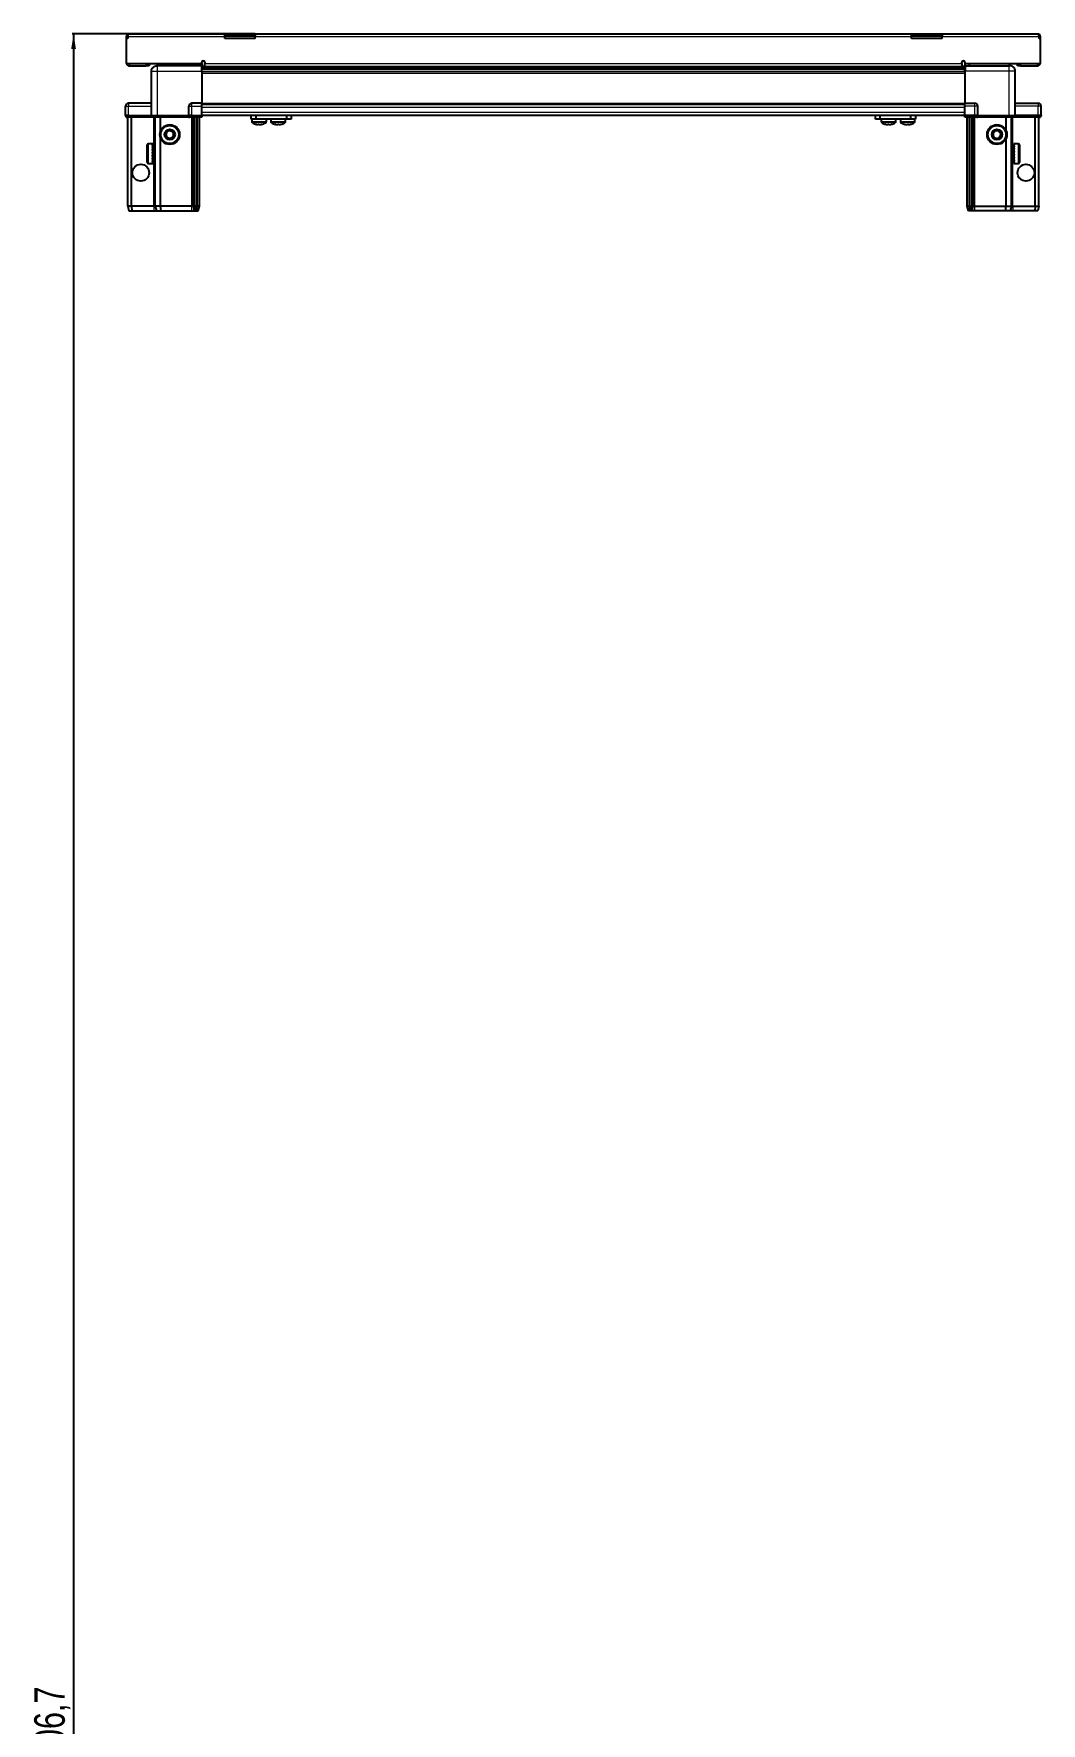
# Model space of a CAD drawing. Header units: millimetres. Extents: x 899 to 4713, y -1308 to 2022.
# Drawn here: x 963 to 1623, y -201 to 906 of the extents above; entities that cross this region are included whole.
import ezdxf

# ---------------------------------------------------------------- set-up
doc = ezdxf.new("R2010")
doc.units = ezdxf.units.MM
doc.layers.add('FORMAT', color=7, linetype='Continuous')
doc.styles.add('SLDTEXTSTYLE0', font='TXT', dxfattribs={"width": 0.75})
doc.dimstyles.new('SLDDIMSTYLE0', dxfattribs={"dimtxt": 20, "dimasz": 10, "dimexe": 0, "dimexo": 0.0625, "dimgap": 5, "dimtad": 2, "dimdec": 1, "dimrnd": 1e-09, "dimzin": 12, "dimdsep": 46, "dimtxsty": 'SLDTEXTSTYLE0', "dimsah": 1, "dimcen": 0.09, "dimadec": 0, "dimazin": 3, "dimtfac": 1, "dimtofl": 0, "dimtmove": 0, "dimatfit": 3, "dimfxl": 0, "dimfrac": 2, "dimtolj": 1, "dimtzin": 12, "dimarcsym": 0})

# ---------------------------------------------------------------- blocks, each defined once
blk = doc.blocks.new('_D_8')
at = {"layer": 'FORMAT'}
for p, q in [((1108.5, 905.8), (988.5, 905.8)), ((989.5, 905.8), (989.5, -1300.9)), ((1026.1, -1300.9), (988.5, -1300.9))]:
    blk.add_line(p, q, dxfattribs=at)
for points in [[(989.5, 905.8), (987.9, 895.8), (991, 895.8)], [(989.5, -1300.9), (991, -1290.9), (987.9, -1290.9)]]:
    blk.add_solid(points, dxfattribs=at)
at = {"layer": 'FORMAT', "insert": (963.7, -238.2), "char_height": 20, "attachment_point": 1, "rotation": 90, "style": 'SLDTEXTSTYLE0'}
blk.add_mtext('2206,7', dxfattribs=at)

msp = doc.modelspace()

# ---------------------------------------------------------------- linework, layer by layer
at = {"color": 7, "linetype": 'Continuous', "lineweight": 25}
for p, q in [((1024.97, 903.66), (1023.97, 903.66)), ((1023.97, 903.66), (1023.97, 902.76)), ((1023.97, 902.76), (1023.97, 886.26)), ((1024.97, 902.76), (1023.97, 902.76)), ((1024.97, 903.66), (1024.97, 902.76)), ((1025.57, 905.76), (1088.47, 905.76)), ((1088.47, 903.66), (1088.47, 905.76)), ((1088.47, 905.76), (1098.47, 905.76)), ((1098.47, 904.26), (1088.47, 904.26)), ((1088.47, 902.76), (1088.47, 903.66)), ((1108.47, 902.76), (1088.47, 902.76)), ((1098.47, 905.76), (1108.47, 905.76)), ((1108.47, 904.26), (1098.47, 904.26)), ((1108.47, 905.76), (1538.47, 905.76)), ((1108.47, 905.76), (1108.47, 903.66)), ((1108.47, 902.76), (1108.47, 903.66)), ((1538.47, 903.66), (1538.47, 905.76)), ((1538.47, 905.76), (1548.47, 905.76)), ((1548.47, 904.26), (1538.47, 904.26)), ((1538.47, 902.76), (1538.47, 903.66)), ((1558.47, 902.76), (1538.47, 902.76)), ((1548.47, 905.76), (1558.47, 905.76)), ((1558.47, 904.26), (1548.47, 904.26)), ((1558.47, 905.76), (1621.37, 905.76)), ((1558.47, 905.76), (1558.47, 903.66)), ((1558.47, 902.76), (1558.47, 903.66)), ((1621.97, 903.66), (1621.97, 902.76)), ((1621.97, 903.66), (1622.97, 903.66)), ((1622.97, 902.76), (1621.97, 902.76)), ((1622.97, 902.76), (1622.97, 903.66)), ((1622.97, 886.26), (1622.97, 902.76)), ((1023.97, 886.26), (1073.47, 886.26)), ((1038.97, 886.26), (1038.97, 884.76)), ((1044.22, 886.26), (1044.22, 884.76)), ((1070.72, 884.76), (1070.72, 886.26)), ((1073.47, 886.26), (1073.47, 887.11)), ((1073.47, 886.26), (1073.47, 884.76)), ((1075.47, 887.11), (1075.47, 886.36)), ((1075.47, 884.26), (1075.47, 886.36)), ((1571.47, 886.36), (1571.47, 887.11)), ((1571.47, 886.36), (1571.47, 884.26)), ((1573.47, 887.11), (1573.47, 886.26)), ((1573.47, 886.26), (1622.97, 886.26)), ((1573.47, 886.26), (1573.47, 884.76)), ((1576.22, 886.26), (1576.22, 884.76)), ((1602.72, 884.76), (1602.72, 886.26)), ((1607.97, 884.76), (1607.97, 886.26)), ((1026.07, 884.76), (1036.97, 884.76)), ((1038.97, 884.76), (1036.97, 884.76)), ((1040.47, 852.26), (1040.47, 881.26)), ((1073.47, 884.76), (1044.47, 884.76)), ((1073.47, 884.11), (1097.35, 884.11)), ((1573.47, 882.32), (1073.47, 882.32)), ((1573.47, 882.28), (1073.47, 882.28)), ((1073.47, 881.26), (1073.47, 860.26)), ((1075.47, 884.26), (1571.47, 884.26)), ((1091.97, 884.26), (1091.97, 884.11)), ((1092.13, 884.26), (1092.13, 884.11)), ((1092.34, 884.26), (1092.34, 884.11)), ((1092.89, 884.26), (1092.89, 884.11)), ((1093.3, 884.26), (1093.3, 884.11)), ((1094.19, 884.26), (1094.19, 884.11)), ((1094.78, 884.26), (1094.78, 884.11)), ((1095.92, 884.26), (1095.92, 884.11)), ((1096.61, 884.26), (1096.61, 884.11)), ((1097.35, 884.11), (1097.89, 884.11)), ((1097.89, 884.26), (1097.89, 884.11)), ((1097.89, 884.11), (1098.62, 884.11)), ((1097.89, 884.11), (1097.89, 884.11)), ((1098.08, 884.26), (1098.08, 884.11)), ((1098.58, 884.26), (1098.58, 884.11)), ((1098.62, 884.11), (1098.63, 884.11)), ((1098.63, 884.26), (1098.63, 884.11)), ((1098.63, 884.11), (1099.59, 884.11)), ((1099.59, 884.11), (1547.35, 884.11)), ((1099.92, 884.26), (1099.92, 884.11)), ((1099.93, 884.26), (1099.93, 884.11)), ((1100.63, 884.26), (1100.63, 884.11)), ((1101.8, 884.26), (1101.8, 884.11)), ((1102.42, 884.26), (1102.42, 884.11)), ((1103.37, 884.26), (1103.37, 884.11)), ((1103.82, 884.26), (1103.82, 884.11)), ((1104.45, 884.26), (1104.45, 884.11)), ((1104.7, 884.26), (1104.7, 884.11)), ((1104.94, 884.26), (1104.94, 884.11)), ((1104.97, 884.26), (1104.97, 884.11)), ((1541.97, 884.26), (1541.97, 884.11)), ((1542.08, 884.26), (1542.08, 884.11)), ((1542.26, 884.26), (1542.26, 884.11)), ((1542.77, 884.26), (1542.77, 884.11)), ((1543.16, 884.26), (1543.16, 884.11)), ((1544.02, 884.26), (1544.02, 884.11)), ((1544.58, 884.26), (1544.58, 884.11)), ((1545.7, 884.26), (1545.7, 884.11)), ((1546.38, 884.26), (1546.38, 884.11)), ((1547.26, 884.11), (1547.65, 884.11)), ((1547.65, 884.26), (1547.65, 884.11)), ((1547.65, 884.11), (1547.66, 884.11)), ((1547.66, 884.11), (1548.39, 884.11)), ((1547.92, 884.26), (1547.92, 884.11)), ((1548.39, 884.26), (1548.39, 884.11)), ((1548.39, 884.11), (1549.68, 884.11)), ((1549.59, 884.11), (1573.47, 884.11)), ((1549.68, 884.26), (1549.68, 884.11)), ((1549.78, 884.26), (1549.78, 884.11)), ((1550.4, 884.26), (1550.4, 884.11)), ((1551.6, 884.26), (1551.6, 884.11)), ((1552.22, 884.26), (1552.22, 884.11)), ((1553.21, 884.26), (1553.21, 884.11)), ((1553.68, 884.26), (1553.68, 884.11)), ((1554.35, 884.26), (1554.35, 884.11)), ((1554.63, 884.26), (1554.63, 884.11)), ((1554.92, 884.26), (1554.92, 884.11)), ((1554.97, 884.11), (1554.97, 884.26)), ((1554.97, 884.26), (1554.97, 884.11)), ((1573.47, 884.76), (1602.47, 884.76)), ((1573.47, 881.26), (1573.47, 860.26)), ((1573.62, 884.76), (1573.62, 881.26)), ((1606.47, 852.26), (1606.47, 881.26)), ((1609.97, 884.76), (1607.97, 884.76)), ((1609.97, 884.76), (1620.87, 884.76)), ((1023.47, 852.26), (1023.47, 858.26)), ((1023.47, 852.26), (1023.47, 851.93)), ((1025.47, 852.26), (1023.47, 852.26)), ((1023.47, 852.26), (1023.47, 851.93)), ((1023.47, 852.26), (1023.47, 852.26)), ((1040.47, 860.26), (1025.47, 860.26)), ((1025.47, 852.26), (1040.27, 852.26)), ((1040.27, 852.26), (1040.47, 852.26)), ((1040.47, 852.26), (1040.47, 851.06)), ((1040.47, 852.26), (1044.47, 852.26)), ((1044.47, 852.26), (1064.77, 852.26)), ((1064.77, 852.26), (1064.97, 852.26)), ((1064.97, 852.26), (1064.97, 858.26)), ((1064.97, 852.26), (1064.97, 851.06)), ((1066.97, 852.26), (1064.97, 852.26)), ((1064.97, 852.26), (1066.97, 852.26)), ((1073.47, 860.26), (1066.97, 860.26)), ((1066.97, 852.26), (1073.47, 852.26)), ((1073.47, 858.26), (1073.47, 860.26)), ((1073.47, 859.61), (1573.47, 859.61)), ((1073.47, 852.26), (1073.47, 858.26)), ((1073.47, 852.41), (1573.47, 852.41)), ((1073.47, 852.26), (1073.47, 851.93)), ((1105.92, 849.91), (1105.92, 852.41)), ((1108.92, 852.41), (1108.92, 849.91)), ((1129.12, 849.91), (1129.12, 852.41)), ((1132.12, 852.41), (1132.12, 849.91)), ((1514.82, 849.91), (1514.82, 852.41)), ((1517.82, 852.41), (1517.82, 849.91)), ((1538.02, 849.91), (1538.02, 852.41)), ((1541.02, 852.41), (1541.02, 849.91)), ((1573.47, 860.26), (1579.97, 860.26)), ((1573.47, 858.26), (1573.47, 860.26)), ((1573.47, 852.26), (1573.47, 858.26)), ((1573.47, 852.26), (1579.97, 852.26)), ((1573.47, 852.26), (1573.47, 851.93)), ((1573.47, 852.26), (1573.47, 852.26)), ((1579.97, 852.26), (1573.47, 852.26)), ((1581.97, 852.26), (1579.97, 852.26)), ((1581.97, 852.26), (1581.97, 858.26)), ((1581.97, 852.26), (1581.97, 851.06)), ((1581.97, 852.26), (1582.17, 852.26)), ((1582.17, 852.26), (1602.47, 852.26)), ((1602.47, 852.26), (1606.47, 852.26)), ((1606.47, 860.26), (1621.47, 860.26)), ((1606.47, 852.26), (1606.47, 851.06)), ((1606.47, 852.26), (1606.67, 852.26)), ((1606.67, 852.26), (1621.47, 852.26)), ((1621.47, 852.26), (1606.67, 852.26)), ((1623.47, 852.26), (1621.47, 852.26)), ((1623.47, 852.26), (1623.47, 858.26)), ((1623.47, 852.26), (1623.47, 851.93)), ((1023.47, 851.93), (1023.97, 851.06)), ((1023.47, 851.93), (1023.97, 851.06)), ((1023.97, 851.06), (1025.47, 851.06)), ((1024.97, 792.76), (1024.97, 851.06)), ((1040.27, 851.06), (1025.47, 851.06)), ((1027.47, 792.76), (1027.47, 851.06)), ((1040.47, 851.06), (1040.27, 851.06)), ((1044.47, 851.06), (1040.47, 851.06)), ((1042.97, 792.76), (1042.97, 851.06)), ((1064.77, 851.06), (1044.47, 851.06)), ((1046.47, 842.26), (1046.47, 851.06)), ((1064.97, 851.06), (1064.77, 851.06)), ((1064.97, 851.06), (1065.65, 851.06)), ((1073.47, 851.06), (1065.65, 851.06)), ((1066.97, 851.93), (1073.47, 851.93)), ((1067.97, 792.76), (1067.97, 851.06)), ((1068.97, 792.76), (1068.97, 851.06)), ((1070.47, 792.76), (1070.47, 851.06)), ((1071.97, 792.76), (1071.97, 851.06)), ((1073.47, 851.93), (1073.47, 851.06)), ((1108.92, 849.91), (1105.92, 849.91)), ((1106.27, 849.91), (1106.27, 848)), ((1129.12, 849.91), (1108.92, 849.91)), ((1115.77, 848), (1115.77, 849.91)), ((1118.72, 849.91), (1118.72, 848)), ((1118.77, 849.91), (1118.77, 848)), ((1128.27, 848), (1128.27, 849.91)), ((1132.12, 849.91), (1129.12, 849.91)), ((1517.82, 849.91), (1514.82, 849.91)), ((1538.02, 849.91), (1517.82, 849.91)), ((1518.67, 849.91), (1518.67, 848)), ((1528.17, 848), (1528.17, 849.91)), ((1528.22, 848), (1528.22, 849.91)), ((1531.17, 849.91), (1531.17, 848)), ((1541.02, 849.91), (1538.02, 849.91)), ((1540.67, 848), (1540.67, 849.91)), ((1573.47, 851.06), (1573.47, 851.93)), ((1573.47, 851.93), (1573.47, 851.93)), ((1573.47, 851.93), (1579.97, 851.93)), ((1581.29, 851.06), (1573.47, 851.06)), ((1574.97, 792.76), (1574.97, 851.06)), ((1576.47, 792.76), (1576.47, 851.06)), ((1577.97, 792.76), (1577.97, 851.06)), ((1578.97, 792.76), (1578.97, 851.06)), ((1581.29, 851.06), (1581.97, 851.06)), ((1582.17, 851.06), (1581.97, 851.06)), ((1602.47, 851.06), (1582.17, 851.06)), ((1600.47, 842.26), (1600.47, 851.06)), ((1606.47, 851.06), (1602.47, 851.06)), ((1603.97, 792.76), (1603.97, 851.06)), ((1606.67, 851.06), (1606.47, 851.06)), ((1621.47, 851.06), (1606.67, 851.06)), ((1619.47, 792.76), (1619.47, 851.06)), ((1621.47, 851.06), (1622.97, 851.06)), ((1621.97, 792.76), (1621.97, 851.06)), ((1622.97, 851.06), (1623.47, 851.93)), ((1037.77, 821.56), (1037.77, 832.96)), ((1041.47, 833.76), (1038.57, 833.76)), ((1040.97, 833.67), (1041.47, 833.67)), ((1040.97, 833.67), (1040.97, 833.5)), ((1040.97, 833.5), (1041.47, 833.5)), ((1040.97, 833.01), (1041.47, 833.01)), ((1040.97, 833.01), (1040.97, 832.63)), ((1040.97, 832.63), (1041.47, 832.63)), ((1040.97, 831.8), (1041.47, 831.8)), ((1040.97, 831.8), (1040.97, 831.24)), ((1040.97, 831.24), (1041.47, 831.24)), ((1040.97, 830.14), (1041.47, 830.14)), ((1040.97, 830.14), (1040.97, 829.46)), ((1041.47, 833.67), (1041.47, 833.76)), ((1041.47, 833.5), (1041.47, 833.67)), ((1041.47, 833.01), (1041.47, 833.5)), ((1041.47, 832.63), (1041.47, 833.01)), ((1041.47, 831.8), (1041.47, 832.63)), ((1041.47, 831.24), (1041.47, 831.8)), ((1041.57, 831.66), (1041.47, 831.66)), ((1041.47, 830.14), (1041.47, 831.24)), ((1041.47, 829.46), (1041.47, 830.14)), ((1041.57, 830.15), (1041.57, 831.66)), ((1041.57, 822.86), (1041.57, 830.15)), ((1042.45, 830.57), (1041.97, 831.26)), ((1041.97, 823.26), (1041.97, 831.26)), ((1042.94, 831.26), (1042.45, 830.57)), ((1042.45, 823.95), (1042.45, 830.57)), ((1042.97, 831.26), (1042.94, 831.26)), ((1042.94, 823.26), (1042.94, 831.26)), ((1046.47, 792.76), (1046.47, 837.26)), ((1600.47, 792.76), (1600.47, 837.26)), ((1604, 831.26), (1603.97, 831.26)), ((1604.49, 830.57), (1604, 831.26)), ((1604, 831.26), (1604, 830.22)), ((1604, 830.22), (1604, 823.26)), ((1604.97, 831.26), (1604.49, 830.57)), ((1604.49, 830.57), (1604.49, 829.71)), ((1604.97, 831.26), (1604.97, 830.22)), ((1604.97, 830.22), (1604.97, 823.26)), ((1605.47, 831.66), (1605.37, 831.66)), ((1605.37, 831.66), (1605.37, 822.86)), ((1608.37, 833.76), (1605.47, 833.76)), ((1605.47, 833.76), (1605.47, 833.75)), ((1605.97, 833.75), (1605.47, 833.75)), ((1605.47, 833.75), (1605.47, 833.67)), ((1605.47, 833.67), (1605.47, 833.33)), ((1605.97, 833.67), (1605.47, 833.67)), ((1605.97, 833.33), (1605.47, 833.33)), ((1605.47, 833.33), (1605.47, 833.02)), ((1605.47, 833.02), (1605.47, 832.31)), ((1605.97, 833.02), (1605.47, 833.02)), ((1605.97, 832.31), (1605.47, 832.31)), ((1605.47, 832.31), (1605.47, 831.81)), ((1605.47, 831.81), (1605.47, 830.79)), ((1605.97, 831.81), (1605.47, 831.81)), ((1605.97, 830.79), (1605.47, 830.79)), ((1605.47, 830.79), (1605.47, 830.15)), ((1605.47, 830.15), (1605.47, 828.94)), ((1605.97, 830.15), (1605.47, 830.15)), ((1605.97, 833.67), (1605.97, 833.75)), ((1605.97, 833.02), (1605.97, 833.33)), ((1605.97, 831.81), (1605.97, 832.31)), ((1605.97, 830.15), (1605.97, 830.79)), ((1609.17, 832.96), (1609.17, 831.48)), ((1609.17, 831.48), (1609.17, 821.56)), ((1038.57, 820.76), (1041.47, 820.76)), ((1040.97, 829.46), (1041.47, 829.46)), ((1040.97, 828.19), (1041.47, 828.19)), ((1040.97, 828.19), (1040.97, 827.46)), ((1040.97, 827.89), (1041.47, 827.89)), ((1040.97, 827.46), (1041.47, 827.46)), ((1040.97, 826.16), (1041.47, 826.16)), ((1040.97, 826.16), (1040.97, 825.44)), ((1040.97, 826.03), (1041.47, 826.03)), ((1040.97, 825.44), (1041.47, 825.44)), ((1040.97, 824.24), (1041.47, 824.24)), ((1040.97, 824.24), (1040.97, 823.6)), ((1040.97, 823.6), (1041.47, 823.6)), ((1040.97, 822.61), (1041.47, 822.61)), ((1040.97, 822.61), (1040.97, 822.12)), ((1040.97, 822.12), (1041.47, 822.12)), ((1040.97, 821.43), (1041.47, 821.43)), ((1040.97, 821.43), (1040.97, 821.14)), ((1040.97, 821.14), (1041.47, 821.14)), ((1040.97, 820.83), (1041.47, 820.83)), ((1040.97, 820.83), (1040.97, 820.76)), ((1040.97, 820.76), (1041.47, 820.76)), ((1041.47, 828.19), (1041.47, 829.46)), ((1041.47, 827.89), (1041.47, 828.19)), ((1041.47, 826.16), (1041.47, 827.46)), ((1041.47, 825.44), (1041.47, 826.03)), ((1041.47, 824.24), (1041.47, 825.44)), ((1041.47, 823.6), (1041.47, 824.24)), ((1041.47, 822.61), (1041.47, 823.6)), ((1041.47, 822.86), (1041.57, 822.86)), ((1041.47, 822.12), (1041.47, 822.61)), ((1041.47, 821.43), (1041.47, 822.12)), ((1041.47, 821.14), (1041.47, 821.43)), ((1041.47, 820.83), (1041.47, 821.14)), ((1041.47, 820.76), (1041.47, 820.83)), ((1041.47, 820.76), (1041.47, 820.76)), ((1041.97, 823.26), (1042.45, 823.95)), ((1042.45, 823.95), (1042.94, 823.26)), ((1042.94, 823.26), (1042.97, 823.26)), ((1603.97, 823.26), (1604, 823.26)), ((1604, 823.26), (1604.49, 823.95)), ((1604.49, 829.71), (1604.49, 823.95)), ((1604.49, 823.95), (1604.97, 823.26)), ((1605.37, 822.86), (1605.47, 822.86)), ((1605.97, 828.94), (1605.47, 828.94)), ((1605.47, 828.94), (1605.47, 828.39)), ((1605.97, 828.39), (1605.47, 828.39)), ((1605.47, 828.21), (1605.47, 826.91)), ((1605.97, 828.21), (1605.47, 828.21)), ((1605.97, 826.91), (1605.47, 826.91)), ((1605.97, 826.53), (1605.47, 826.53)), ((1605.47, 826.53), (1605.47, 826.18)), ((1605.97, 826.18), (1605.47, 826.18)), ((1605.47, 826.18), (1605.47, 824.92)), ((1605.97, 824.92), (1605.47, 824.92)), ((1605.47, 824.92), (1605.47, 824.25)), ((1605.47, 824.25), (1605.47, 823.16)), ((1605.97, 824.25), (1605.47, 824.25)), ((1605.97, 823.16), (1605.47, 823.16)), ((1605.47, 823.16), (1605.47, 822.62)), ((1605.47, 822.62), (1605.47, 821.81)), ((1605.97, 822.62), (1605.47, 822.62)), ((1605.97, 821.81), (1605.47, 821.81)), ((1605.47, 821.81), (1605.47, 821.44)), ((1605.47, 821.44), (1605.47, 820.98)), ((1605.97, 821.44), (1605.47, 821.44)), ((1605.97, 820.98), (1605.47, 820.98)), ((1605.47, 820.98), (1605.47, 820.83)), ((1605.47, 820.83), (1605.47, 820.76)), ((1605.97, 820.83), (1605.47, 820.83)), ((1605.47, 820.76), (1608.37, 820.76)), ((1605.97, 828.21), (1605.97, 828.94)), ((1605.97, 826.18), (1605.97, 826.91)), ((1605.97, 824.25), (1605.97, 824.92)), ((1605.97, 822.62), (1605.97, 823.16)), ((1605.97, 821.44), (1605.97, 821.81)), ((1605.97, 820.83), (1605.97, 820.98)), ((1027.47, 792.76), (1024.97, 792.76)), ((1024.97, 792.76), (1025.77, 789.76)), ((1025.77, 789.76), (1027.63, 789.76)), ((1027.47, 792.76), (1027.63, 789.76)), ((1041.97, 792.76), (1027.47, 792.76)), ((1027.63, 789.76), (1041.97, 789.76)), ((1042.97, 792.76), (1041.97, 792.76)), ((1041.97, 789.76), (1043.77, 789.76)), ((1046.47, 792.76), (1042.97, 792.76)), ((1042.97, 792.76), (1043.77, 789.76)), ((1043.77, 789.76), (1046.8, 789.76)), ((1066.97, 792.76), (1046.47, 792.76)), ((1046.8, 789.76), (1046.47, 792.76)), ((1046.8, 789.76), (1066.97, 789.76)), ((1067.97, 792.76), (1066.97, 792.76)), ((1066.97, 789.76), (1068.77, 789.76)), ((1068.97, 792.76), (1067.97, 792.76)), ((1068.77, 789.76), (1067.97, 792.76)), ((1068.77, 789.76), (1069.51, 789.76)), ((1070.47, 792.76), (1068.97, 792.76)), ((1069.51, 789.76), (1068.97, 792.76)), ((1069.51, 789.76), (1070.02, 789.76)), ((1070.02, 789.76), (1070.47, 792.76)), ((1070.02, 789.76), (1071.17, 789.76)), ((1071.97, 792.76), (1070.47, 792.76)), ((1071.17, 789.76), (1071.97, 792.76)), ((1575.77, 789.76), (1574.97, 792.76)), ((1574.97, 792.76), (1576.47, 792.76)), ((1576.93, 789.76), (1575.77, 789.76)), ((1576.93, 789.76), (1576.47, 792.76)), ((1576.47, 792.76), (1577.97, 792.76)), ((1577.43, 789.76), (1576.93, 789.76)), ((1577.43, 789.76), (1577.97, 792.76)), ((1578.17, 789.76), (1577.43, 789.76)), ((1577.97, 792.76), (1578.97, 792.76)), ((1578.17, 789.76), (1578.97, 792.76)), ((1579.97, 789.76), (1578.17, 789.76)), ((1578.97, 792.76), (1579.97, 792.76)), ((1579.97, 792.76), (1600.47, 792.76)), ((1600.14, 789.76), (1579.97, 789.76)), ((1600.14, 789.76), (1600.47, 792.76)), ((1603.17, 789.76), (1600.14, 789.76)), ((1600.47, 792.76), (1603.97, 792.76)), ((1603.97, 792.76), (1603.17, 789.76)), ((1604.97, 789.76), (1603.17, 789.76)), ((1603.97, 792.76), (1604.97, 792.76)), ((1604.97, 792.76), (1619.47, 792.76)), ((1619.32, 789.76), (1604.97, 789.76)), ((1619.47, 792.76), (1619.32, 789.76)), ((1621.17, 789.76), (1619.32, 789.76)), ((1619.47, 792.76), (1621.97, 792.76)), ((1621.97, 792.76), (1621.17, 789.76))]:
    msp.add_line(p, q, dxfattribs=at)
at = {"color": 8, "linetype": 'Continuous', "lineweight": 18}
for p, q in [((1088.47, 903.66), (1024.97, 903.66)), ((1098.47, 904.26), (1098.47, 905.76)), ((1538.47, 903.66), (1108.47, 903.66)), ((1548.47, 905.76), (1548.47, 904.26)), ((1621.97, 903.66), (1558.47, 903.66)), ((1026.07, 886.26), (1026.07, 884.76)), ((1036.97, 884.76), (1036.97, 886.26)), ((1075.47, 886.36), (1571.47, 886.36)), ((1609.97, 886.26), (1609.97, 884.76)), ((1620.87, 886.26), (1620.87, 884.76)), ((1044.47, 881.26), (1073.47, 881.26)), ((1044.47, 852.26), (1044.47, 881.26)), ((1073.47, 884.76), (1075.47, 884.76)), ((1573.47, 883.52), (1073.47, 883.52)), ((1073.47, 881.08), (1573.47, 881.08)), ((1573.47, 879.66), (1073.47, 879.66)), ((1571.47, 884.76), (1573.47, 884.76)), ((1602.47, 881.26), (1573.47, 881.26)), ((1602.47, 852.26), (1602.47, 881.26)), ((1023.47, 858.26), (1025.47, 858.26)), ((1025.47, 860.26), (1025.47, 858.26)), ((1025.47, 852.26), (1025.47, 858.26)), ((1025.47, 858.26), (1040.47, 858.26)), ((1025.47, 852.26), (1025.47, 851.06)), ((1040.27, 851.06), (1040.27, 852.26)), ((1044.47, 852.26), (1044.47, 851.06)), ((1064.77, 851.06), (1064.77, 852.26)), ((1064.97, 858.26), (1066.97, 858.26)), ((1066.97, 858.26), (1066.97, 860.26)), ((1066.97, 858.26), (1073.47, 858.26)), ((1066.97, 852.26), (1066.97, 858.26)), ((1066.97, 852.26), (1066.97, 851.93)), ((1073.47, 860.26), (1573.47, 860.26)), ((1073.47, 857.61), (1573.47, 857.61)), ((1073.47, 854.41), (1573.47, 854.41)), ((1579.97, 858.26), (1573.47, 858.26)), ((1573.47, 852.26), (1573.47, 851.93)), ((1579.97, 858.26), (1579.97, 860.26)), ((1579.97, 852.26), (1579.97, 858.26)), ((1581.97, 858.26), (1579.97, 858.26)), ((1579.97, 852.26), (1579.97, 851.93)), ((1582.17, 852.26), (1582.17, 851.06)), ((1602.47, 852.26), (1602.47, 851.06)), ((1621.47, 858.26), (1606.47, 858.26)), ((1606.67, 852.26), (1606.67, 851.06)), ((1621.47, 860.26), (1621.47, 858.26)), ((1621.47, 852.26), (1621.47, 858.26)), ((1623.47, 858.26), (1621.47, 858.26)), ((1621.47, 852.26), (1621.47, 851.06)), ((1041.97, 831.26), (1041.97, 851.06)), ((1066.97, 792.76), (1066.97, 851.06)), ((1115.77, 848), (1106.27, 848)), ((1115.58, 847.63), (1106.46, 847.63)), ((1118.77, 848), (1118.72, 848)), ((1128.27, 848), (1118.77, 848)), ((1118.96, 847.63), (1118.91, 847.63)), ((1128.08, 847.63), (1118.96, 847.63)), ((1520.88, 848), (1518.67, 848)), ((1520.98, 847.63), (1518.86, 847.63)), ((1528.17, 848), (1520.88, 848)), ((1527.98, 847.63), (1520.98, 847.63)), ((1528.03, 847.63), (1527.98, 847.63)), ((1528.22, 848), (1528.17, 848)), ((1538.67, 848), (1531.17, 848)), ((1538.56, 847.63), (1531.36, 847.63)), ((1540.48, 847.63), (1538.56, 847.63)), ((1540.67, 848), (1538.67, 848)), ((1579.97, 792.76), (1579.97, 851.06)), ((1604.97, 831.26), (1604.97, 851.06)), ((1038.57, 820.76), (1038.57, 833.76)), ((1608.37, 833.76), (1608.37, 832.07)), ((1608.37, 832.07), (1608.37, 820.76)), ((1041.97, 792.76), (1041.97, 823.26)), ((1604.97, 792.76), (1604.97, 823.26)), ((1041.97, 792.76), (1041.97, 789.76)), ((1066.97, 789.76), (1066.97, 792.76)), ((1579.97, 789.76), (1579.97, 792.76)), ((1604.97, 792.76), (1604.97, 789.76))]:
    msp.add_line(p, q, dxfattribs=at)
at = {"color": 7, "linetype": 'Continuous', "lineweight": 25}
for centre, radius in [((1052.47, 839.76), 6.5), ((1052.47, 839.76), 3.46), ((1594.47, 839.76), 6.5), ((1594.47, 839.76), 3.46), ((1033.47, 814.76), 5.5), ((1613.47, 814.76), 5.5)]:
    msp.add_circle(centre, radius, dxfattribs=at)
at = {"color": 8, "linetype": 'Continuous', "lineweight": 18}
for centre in [(1052.47, 839.76), (1594.47, 839.76)]:
    msp.add_circle(centre, 5.7, dxfattribs=at)
at = {"color": 7, "linetype": 'Continuous', "lineweight": 25}
for centre, radius, start, end in [((1026.07, 886.86), 2.1, 196.60155, 270), ((1074.47, 887.11), 1, 0, 180), ((1572.47, 887.11), 1, 0, 180), ((1620.87, 886.86), 2.1, 270, 343.39845), ((1025.47, 858.26), 2, 90, 180), ((1066.97, 858.26), 2, 90, 180), ((1579.97, 858.26), 2, 0, 90), ((1621.47, 858.26), 2, 0, 90), ((1052.47, 839.76), 2.5, 134.92207, 194.92207), ((1052.47, 839.76), 2.5, 74.92207, 134.92207), ((1052.47, 839.76), 2.5, 14.92207, 74.92207), ((1106.72, 848), 0.45, 180, 235.28209), ((1111.02, 854.21), 8, 235.28209, 258.9392), ((1111.02, 854.21), 8, 281.00757, 304.71791), ((1115.32, 848), 0.45, 304.71791, 0), ((1119.17, 848), 0.45, 180, 235.28209), ((1119.22, 848), 0.45, 180, 235.28209), ((1123.47, 854.21), 8, 235.28209, 255.8287), ((1123.52, 854.21), 8, 235.28209, 259.06255), ((1123.52, 854.21), 8, 280.87532, 304.71791), ((1127.82, 848), 0.45, 304.71791, 0), ((1519.12, 848), 0.45, 180, 235.28209), ((1523.42, 854.21), 8, 235.28209, 259.05401), ((1523.42, 854.21), 8, 280.84597, 304.71791), ((1523.47, 854.21), 8, 280.92113, 304.71791), ((1527.72, 848), 0.45, 304.71791, 0), ((1527.77, 848), 0.45, 304.71791, 0), ((1531.62, 848), 0.45, 180, 235.28209), ((1535.92, 854.21), 8, 235.28209, 258.92302), ((1535.92, 854.21), 8, 280.93918, 304.71791), ((1540.22, 848), 0.45, 304.71791, 0), ((1594.47, 839.76), 2.5, 118.29497, 178.29497), ((1594.47, 839.76), 2.5, 58.29497, 118.29497), ((1594.47, 839.76), 2.5, 358.29497, 58.29497), ((1038.57, 832.96), 0.8, 90, 180), ((1041.97, 831.66), 0.4, 180, 270), ((1052.47, 839.76), 2.5, 194.92207, 254.92207), ((1052.47, 839.76), 2.5, 254.92207, 314.92207), ((1052.47, 839.76), 2.5, 314.92207, 14.92207), ((1594.47, 839.76), 2.5, 178.29497, 238.29497), ((1594.47, 839.76), 2.5, 238.29497, 298.29497), ((1594.47, 839.76), 2.5, 298.29497, 358.29497), ((1604.97, 831.66), 0.4, 270, 0), ((1608.37, 832.96), 0.8, 360, 90), ((1038.57, 821.56), 0.8, 180, 270), ((1041.97, 822.86), 0.4, 90, 180), ((1604.97, 822.86), 0.4, 360, 90), ((1608.37, 821.56), 0.8, 270, 0)]:
    msp.add_arc(centre, radius, start, end, dxfattribs=at)
for centre, start_param, end_param in [((1066.97, 848.46), 0, 0.7227342), ((1579.97, 848.46), 5.5604511, 6.2831853)]:
    msp.add_ellipse(centre, major_axis=(0, 3.46), ratio=0.5773503, start_param=start_param, end_param=end_param, dxfattribs=at)
for points, knots in [([(1025.57, 905.67), (1025.49, 905.66), (1025.17, 905.61), (1024.68, 905.28), (1024.22, 904.73), (1024, 904.15), (1023.98, 903.79), (1023.97, 903.66)], [0, 0, 0, 0, 0.0892624, 0.3475085, 0.6057515, 0.8639944, 1, 1, 1, 1]), ([(1024.97, 903.66), (1025.02, 903.91), (1025.11, 904.41), (1025.24, 905.05), (1025.37, 905.51), (1025.48, 905.73), (1025.55, 905.75), (1025.57, 905.76)], [0, 0, 0, 0, 0.2302553, 0.4485219, 0.6667858, 0.8850496, 1, 1, 1, 1]), ([(1621.37, 905.76), (1621.42, 905.73), (1621.51, 905.68), (1621.64, 905.29), (1621.77, 904.73), (1621.88, 904.15), (1621.95, 903.79), (1621.97, 903.66)], [0, 0, 0, 0, 0.2302553, 0.4485219, 0.6667858, 0.8850496, 1, 1, 1, 1]), ([(1622.97, 903.66), (1622.94, 903.91), (1622.89, 904.41), (1622.5, 905.04), (1621.98, 905.5), (1621.56, 905.62), (1621.38, 905.68)], [0, 0, 0, 0, 0.27324348, 0.53225991, 0.79127318, 1, 1, 1, 1]), ([(1040.47, 881.26), (1040.52, 881.7), (1040.59, 882.38), (1041.03, 883.19), (1041.48, 883.75), (1042.04, 884.21), (1042.85, 884.64), (1043.53, 884.71), (1043.97, 884.76)], [0, 0, 0, 0, 0.2394568, 0.3683607, 0.5, 0.6316393, 0.7605432, 1, 1, 1, 1]), ([(1044.47, 884.76), (1044.41, 884.76), (1044.27, 884.76), (1044.11, 884.76), (1043.99, 884.76), (1043.98, 884.76), (1043.97, 884.76)], [0, 0, 0, 0, 0.2493943, 0.50033348, 0.75016674, 1, 1, 1, 1]), ([(1073.47, 881.26), (1073.47, 881.65), (1073.47, 882.44), (1073.47, 883.49), (1073.47, 884.28), (1073.47, 884.7), (1073.47, 884.74), (1073.47, 884.76)], [0, 0, 0, 0, 0.2146939, 0.4293877, 0.6440816, 0.8587754, 1, 1, 1, 1]), ([(1573.47, 881.26), (1573.47, 881.65), (1573.47, 882.44), (1573.47, 883.49), (1573.47, 884.28), (1573.47, 884.7), (1573.47, 884.74), (1573.47, 884.76)], [0, 0, 0, 0, 0.2146939, 0.4293877, 0.6440816, 0.8587754, 1, 1, 1, 1]), ([(1602.47, 884.76), (1602.54, 884.76), (1602.67, 884.76), (1602.83, 884.76), (1602.95, 884.76), (1602.96, 884.76), (1602.97, 884.76)], [0, 0, 0, 0, 0.2493943, 0.5003335, 0.7501667, 1, 1, 1, 1]), ([(1606.47, 881.26), (1606.42, 881.7), (1606.35, 882.38), (1605.92, 883.19), (1605.46, 883.75), (1604.9, 884.21), (1604.09, 884.64), (1603.41, 884.71), (1602.97, 884.76)], [0, 0, 0, 0, 0.2394568, 0.3683607, 0.5, 0.6316393, 0.7605432, 1, 1, 1, 1]), ([(1049.68, 840.51), (1050.05, 840.88), (1050.73, 841.56), (1051.41, 842.23), (1051.73, 842.55)], [0, 0, 0, 0, 0.5346859, 1, 1, 1, 1]), ([(1051.73, 842.55), (1052.23, 842.42), (1053.16, 842.16), (1054.08, 841.92), (1054.51, 841.8)], [0, 0, 0, 0, 0.5346859, 1, 1, 1, 1]), ([(1054.51, 841.8), (1054.55, 841.68), (1054.7, 841.1), (1054.96, 840.14), (1055.17, 839.34), (1055.26, 839.01)], [0, 0, 0, 0, 0.1331247, 0.6370994, 1, 1, 1, 1]), ([(1109.52, 846.36), (1109.52, 846.35), (1109.52, 846.35), (1109.38, 846.38), (1109.2, 846.44), (1109.06, 846.49), (1108.98, 846.52), (1108.97, 846.53), (1108.97, 846.53), (1108.98, 846.53), (1109, 846.53), (1109.07, 846.52), (1109.37, 846.45), (1109.75, 846.38), (1110.16, 846.35), (1110.43, 846.37), (1110.59, 846.44), (1110.69, 846.51), (1110.76, 846.53), (1110.79, 846.53), (1110.81, 846.53), (1110.83, 846.53), (1110.87, 846.53), (1110.97, 846.49), (1111.13, 846.43), (1111.35, 846.37), (1111.65, 846.35), (1111.99, 846.37), (1112.3, 846.42), (1112.54, 846.47), (1112.66, 846.49), (1112.74, 846.51), (1112.79, 846.53), (1112.83, 846.53), (1112.85, 846.53), (1112.85, 846.53), (1112.85, 846.53)], [0, 0, 0, 0, 0.0260981, 0.0798373, 0.1372046, 0.1783571, 0.1990393, 0.2033396, 0.2076895, 0.2107229, 0.2145438, 0.2214795, 0.2486016, 0.3557772, 0.404897, 0.4544227, 0.54605, 0.5914038, 0.5971187, 0.6013251, 0.6043817, 0.6074438, 0.6119905, 0.6242286, 0.6785193, 0.7597502, 0.8043048, 0.8490258, 0.923625, 0.9513598, 0.9687075, 0.9799959, 0.9911421, 0.9954732, 0.998845, 1, 1, 1, 1]), ([(1112.85, 846.53), (1112.86, 846.53), (1112.87, 846.53), (1112.87, 846.53), (1112.82, 846.49), (1112.68, 846.43), (1112.55, 846.37), (1112.49, 846.35), (1112.53, 846.36), (1112.55, 846.36)], [0, 0, 0, 0, 0.0151829, 0.0365363, 0.0956997, 0.3601423, 0.6752387, 0.8745348, 1, 1, 1, 1]), ([(1122.01, 846.36), (1122.01, 846.36), (1122.03, 846.35), (1121.89, 846.4), (1121.73, 846.46), (1121.61, 846.52), (1121.61, 846.53), (1121.61, 846.53), (1121.63, 846.53), (1121.65, 846.53), (1121.74, 846.51), (1122.08, 846.43), (1122.51, 846.36), (1122.94, 846.35), (1123.16, 846.38), (1123.33, 846.44), (1123.45, 846.49), (1123.53, 846.52), (1123.58, 846.53), (1123.6, 846.53), (1123.63, 846.53), (1123.65, 846.53), (1123.71, 846.52), (1123.84, 846.45), (1123.99, 846.38), (1124.3, 846.35), (1124.69, 846.37), (1125.07, 846.44), (1125.37, 846.51), (1125.48, 846.53), (1125.5, 846.53), (1125.51, 846.53), (1125.52, 846.53), (1125.52, 846.53), (1125.46, 846.49), (1125.28, 846.43), (1125.08, 846.37), (1125.04, 846.36), (1125.03, 846.36)], [0, 0, 0, 0, 0.0283629, 0.08068229, 0.1383562, 0.16729235, 0.17091751, 0.17379549, 0.1766977, 0.18004982, 0.18639917, 0.21307731, 0.31901904, 0.35398038, 0.39928328, 0.44764465, 0.48233679, 0.49977215, 0.50339732, 0.50706434, 0.5096216, 0.51284268, 0.51868955, 0.54155386, 0.63190424, 0.67331293, 0.71506372, 0.79230674, 0.83054067, 0.83535832, 0.8389044, 0.84148121, 0.84406255, 0.84789549, 0.85821238, 0.90398018, 0.97245884, 1, 1, 1, 1]), ([(1521.91, 846.36), (1521.9, 846.36), (1521.86, 846.37), (1521.65, 846.43), (1521.49, 846.49), (1521.43, 846.52), (1521.42, 846.53), (1521.42, 846.53), (1521.43, 846.53), (1521.45, 846.53), (1521.5, 846.52), (1521.73, 846.47), (1522.05, 846.4), (1522.43, 846.36), (1522.71, 846.35), (1522.97, 846.39), (1523.11, 846.46), (1523.24, 846.52), (1523.29, 846.53), (1523.31, 846.53), (1523.34, 846.53), (1523.36, 846.53), (1523.4, 846.52), (1523.53, 846.48), (1523.68, 846.4), (1523.94, 846.35), (1524.29, 846.35), (1524.66, 846.4), (1524.99, 846.46), (1525.22, 846.52), (1525.3, 846.53), (1525.32, 846.53), (1525.33, 846.53), (1525.33, 846.53), (1525.32, 846.51), (1525.15, 846.43), (1524.91, 846.35), (1524.93, 846.35), (1524.93, 846.35)], [0, 0, 0, 0, 0.0245191, 0.1059739, 0.1338421, 0.1478185, 0.1535531, 0.1564027, 0.1592796, 0.1617801, 0.1664773, 0.1816483, 0.2541107, 0.3009981, 0.3355791, 0.3791917, 0.4620214, 0.4826759, 0.486455, 0.4902707, 0.4928167, 0.4953568, 0.4997844, 0.513427, 0.5769545, 0.6409725, 0.679017, 0.7313711, 0.7890832, 0.8180386, 0.8216661, 0.824546, 0.8274502, 0.8308045, 0.8371581, 0.8638539, 0.9698659, 1, 1, 1, 1]), ([(1534.39, 846.36), (1534.4, 846.36), (1534.45, 846.35), (1534.4, 846.37), (1534.28, 846.42), (1534.17, 846.47), (1534.12, 846.49), (1534.09, 846.51), (1534.07, 846.53), (1534.08, 846.53), (1534.08, 846.53), (1534.09, 846.53), (1534.09, 846.53)], [0, 0, 0, 0, 0.117513, 0.3191822, 0.6555874, 0.7806573, 0.8588867, 0.9097918, 0.9600554, 0.9795862, 0.9947917, 1, 1, 1, 1]), ([(1534.09, 846.53), (1534.09, 846.53), (1534.1, 846.53), (1534.15, 846.53), (1534.3, 846.49), (1534.59, 846.43), (1534.94, 846.37), (1535.28, 846.35), (1535.61, 846.37), (1535.81, 846.43), (1535.97, 846.49), (1536.05, 846.52), (1536.09, 846.53), (1536.12, 846.53), (1536.14, 846.53), (1536.17, 846.53), (1536.21, 846.52), (1536.32, 846.47), (1536.42, 846.4), (1536.62, 846.36), (1536.87, 846.35), (1537.26, 846.39), (1537.61, 846.46), (1537.88, 846.52), (1537.94, 846.53), (1537.96, 846.53), (1537.97, 846.53), (1537.97, 846.53), (1537.96, 846.52), (1537.86, 846.48), (1537.65, 846.41), (1537.43, 846.35), (1537.42, 846.36), (1537.42, 846.36)], [0, 0, 0, 0, 0.00335057, 0.00806284, 0.02111903, 0.07947625, 0.14901178, 0.19299249, 0.23733261, 0.33388781, 0.36692228, 0.38348967, 0.39028738, 0.39366527, 0.39707541, 0.40003952, 0.40560744, 0.42359096, 0.50948669, 0.56506626, 0.606058, 0.65775563, 0.75594056, 0.78042406, 0.78490369, 0.7894268, 0.79244476, 0.79545578, 0.80070423, 0.81687596, 0.89218036, 0.96806628, 1, 1, 1, 1]), ([(1591.93, 838.39), (1591.94, 838.91), (1591.97, 839.87), (1592, 840.83), (1592.01, 841.28)], [0, 0, 0, 0, 0.5346859, 1, 1, 1, 1]), ([(1592.01, 841.28), (1592.47, 841.52), (1593.32, 841.98), (1594.16, 842.43), (1594.56, 842.65)], [0, 0, 0, 0, 0.53468586, 1, 1, 1, 1]), ([(1594.56, 842.65), (1594.66, 842.58), (1595.17, 842.27), (1596.02, 841.74), (1596.72, 841.31), (1597.01, 841.13)], [0, 0, 0, 0, 0.1331247, 0.6370994, 1, 1, 1, 1]), ([(1597.01, 841.13), (1597, 840.61), (1596.97, 839.65), (1596.94, 838.69), (1596.93, 838.24)], [0, 0, 0, 0, 0.5346859, 1, 1, 1, 1]), ([(1050.43, 837.72), (1050.34, 838.05), (1050.13, 838.85), (1049.87, 839.81), (1049.72, 840.39), (1049.68, 840.51)], [0, 0, 0, 0, 0.3629006, 0.8668753, 1, 1, 1, 1]), ([(1053.21, 836.97), (1052.72, 837.11), (1051.78, 837.36), (1050.86, 837.61), (1050.43, 837.72)], [0, 0, 0, 0, 0.5346859, 1, 1, 1, 1]), ([(1055.26, 839.01), (1054.89, 838.65), (1054.21, 837.96), (1053.53, 837.29), (1053.21, 836.97)], [0, 0, 0, 0, 0.5346859, 1, 1, 1, 1]), ([(1594.38, 836.87), (1594.09, 837.06), (1593.39, 837.49), (1592.54, 838.01), (1592.04, 838.33), (1591.93, 838.39)], [0, 0, 0, 0, 0.36290056, 0.86687533, 1, 1, 1, 1]), ([(1596.93, 838.24), (1596.47, 838), (1595.62, 837.54), (1594.78, 837.09), (1594.38, 836.87)], [0, 0, 0, 0, 0.53468586, 1, 1, 1, 1])]:
    msp.add_open_spline(points, degree=3, knots=knots, dxfattribs=at)
at = {"color": 8, "linetype": 'Continuous', "lineweight": 18}
for points in [[(1040.47, 881.26), (1040.53, 881.26), (1040.65, 881.26), (1041.58, 881.26), (1042.9, 881.26), (1043.95, 881.26), (1044.47, 881.26)], [(1606.47, 881.26), (1606.41, 881.26), (1606.29, 881.26), (1605.37, 881.26), (1604.04, 881.26), (1602.99, 881.26), (1602.47, 881.26)]]:
    msp.add_open_spline(points, degree=3, dxfattribs=at)
for points in [[(1044.47, 881.26), (1044.47, 881.7), (1044.47, 882.38), (1044.47, 883.19), (1044.47, 883.75), (1044.47, 884.21), (1044.47, 884.64), (1044.47, 884.71), (1044.47, 884.76)], [(1602.47, 881.26), (1602.47, 881.7), (1602.47, 882.38), (1602.47, 883.19), (1602.47, 883.75), (1602.47, 884.21), (1602.47, 884.64), (1602.47, 884.71), (1602.47, 884.76)]]:
    msp.add_open_spline(points, degree=3, knots=[0, 0, 0, 0, 0.2394568, 0.3683607, 0.5, 0.6316393, 0.7605432, 1, 1, 1, 1], dxfattribs=at)

# ---------------------------------------------------------------- dimensions: what is measured, and where the dimension line sits
at = {"layer": 'FORMAT'}
dim = msp.add_linear_dim(base=(989.47, -1300.94), p1=(1108.47, 905.76), p2=(1026.07, -1300.94), angle=90, dimstyle='SLDDIMSTYLE0', dxfattribs=at)
dim.commit()
dim.dimension.update_dxf_attribs({"geometry": '_D_8', "text_midpoint": (989.47, -197.59), "dimtype": 160})

doc.saveas('drawing.dxf')
